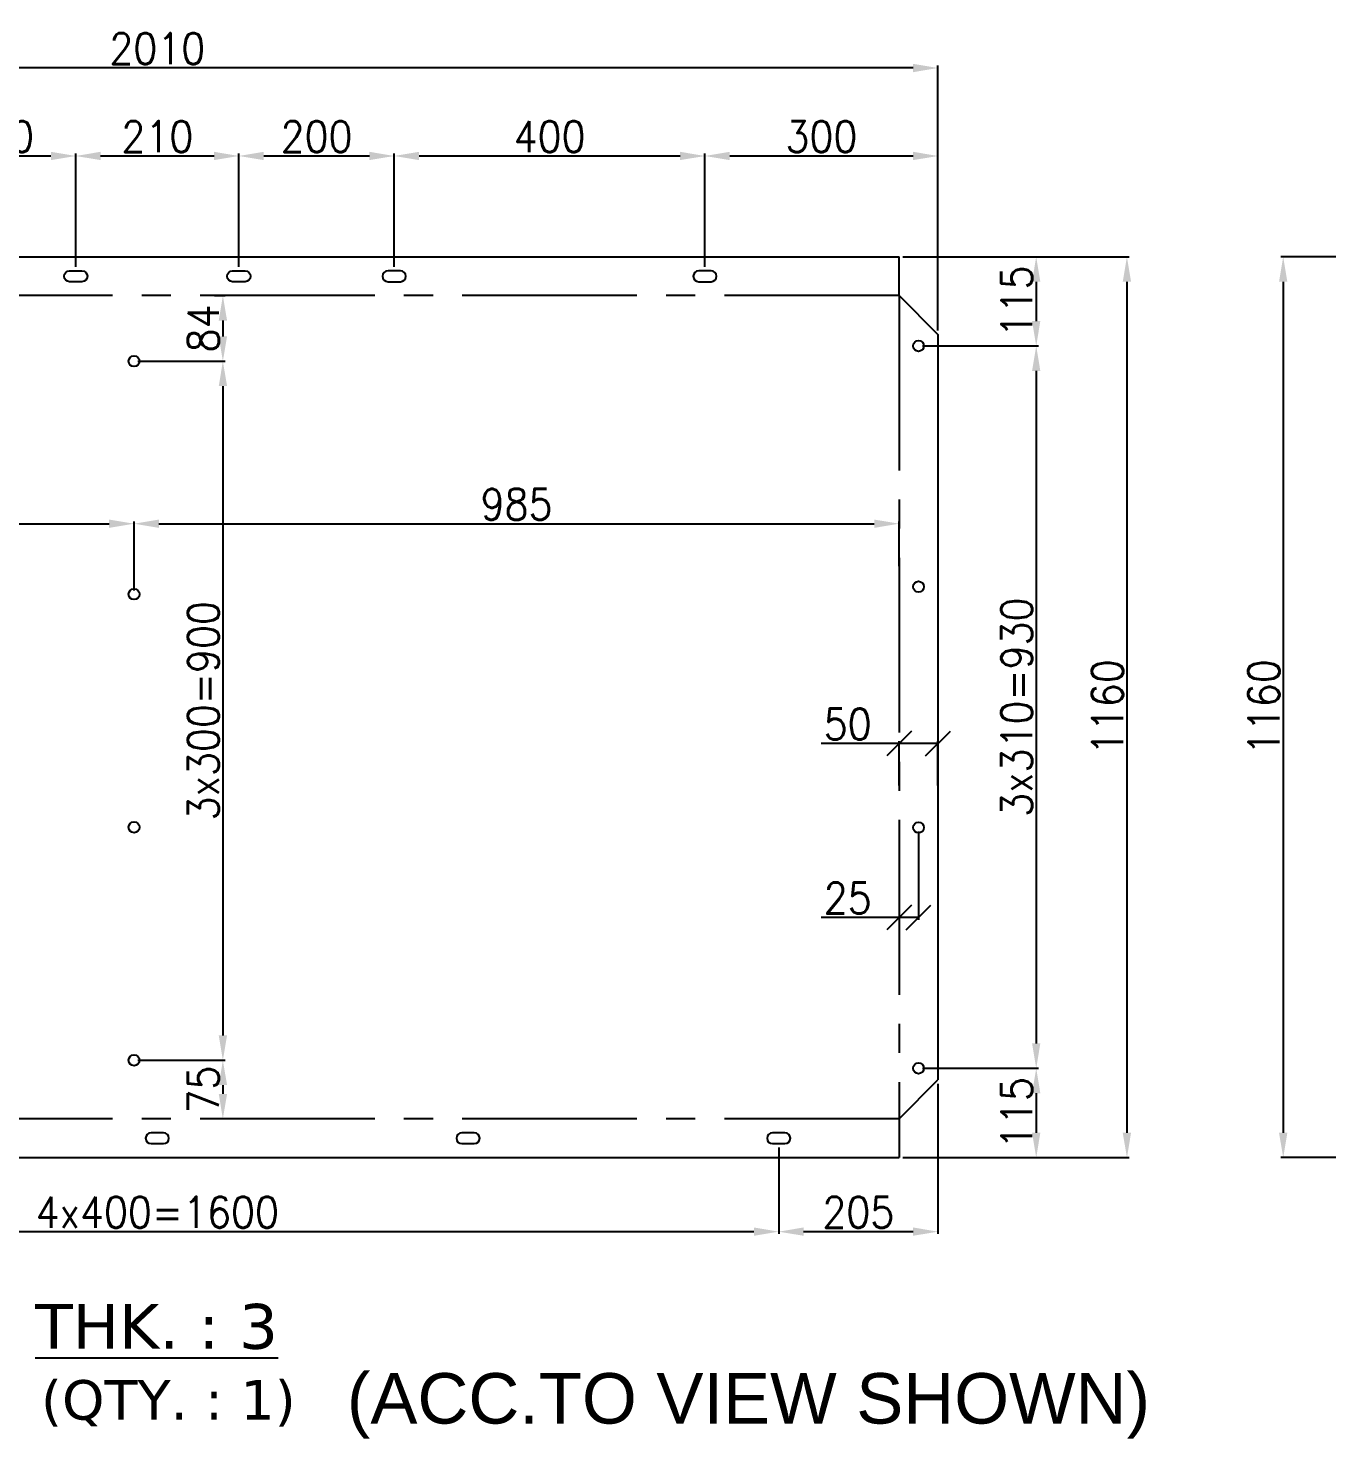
# Model space of a CAD drawing. Header units: inches. Extents: x 98758 to 118468, y 66787 to 119708.
# Drawn here: x 104574 to 106246, y 87609 to 89425 of the extents above; entities that cross this region are included whole.
import ezdxf
from ezdxf.enums import TextEntityAlignment as Align

# ---------------------------------------------------------------- set-up
doc = ezdxf.new("R2010")
doc.units = ezdxf.units.IN
doc.header["$MEASUREMENT"] = 0
doc.linetypes.add('CENTER2', pattern=[1.125, 0.75, -0.125, 0.125, -0.125])
doc.linetypes.add('HIDDEN', pattern=[0.375, 0.25, -0.125])
doc.layers.add('3', color=3, linetype='Continuous')
doc.layers.add('3-TEXT', color=6, linetype='Continuous')
doc.styles.add('ROMANS', font='ROMANS.shx', dxfattribs={"width": 0.9})
doc.styles.add('style1', font='verdana.ttf')
doc.styles.add('style10', font='swissl.ttf', dxfattribs={"height": 40})
doc.styles.add('ver', font='verdana.ttf')
doc.dimstyles.new('11', dxfattribs={"dimtxt": 40, "dimasz": 32, "dimexe": 3, "dimexo": 5, "dimgap": 5, "dimtad": 1, "dimdec": 0, "dimdsep": 46, "dimtxsty": 'ROMANS', "dimcen": 2.5, "dimclrd": 6, "dimclre": 6, "dimclrt": 2, "dimadec": 0, "dimazin": 0, "dimtfac": 1, "dimtdec": 0, "dimtmove": 0, "dimatfit": 3, "dimfxl": 1, "dimarcsym": 0})

# ---------------------------------------------------------------- blocks, each defined once
blk = doc.blocks.new('_Oblique')
at = {"color": 0, "linetype": 'ByBlock', "lineweight": -2}
blk.add_line((-0.5, -0.5), (0.5, 0.5), dxfattribs=at)
blk = doc.blocks.new('*D194')
at = {"color": 6, "lineweight": -2, "transparency": 16777216}
for p, q in [((105695.2, 88503.7), (105594.9, 88503.7)), ((105695.2, 88449.8), (105695.2, 88506.7)), ((105745.2, 88503.7), (105695.2, 88503.7)), ((105745.2, 88449.8), (105745.2, 88506.7))]:
    blk.add_line(p, q, dxfattribs=at)
at = {"layer": 'Defpoints', "color": 0, "transparency": 16777216}
for p in [(105695.2, 88503.7), (105695.2, 88444.8, -0.1), (105745.2, 88444.8, 0)]:
    blk.add_point(p, dxfattribs=at)
at = {"color": 6, "lineweight": -2, "transparency": 16777216, "xscale": 32, "yscale": 32, "zscale": 32, "rotation": 180}
blk.add_blockref('_Oblique', (105695.2, 88503.7), dxfattribs=at)
at = {"color": 6, "lineweight": -2, "transparency": 16777216, "xscale": 32, "yscale": 32, "zscale": 32}
blk.add_blockref('_Oblique', (105745.2, 88503.7), dxfattribs=at)
at = {"color": 2, "transparency": 16777216, "insert": (105629, 88528.7), "char_height": 40, "attachment_point": 5, "style": 'ROMANS'}
blk.add_mtext('50', dxfattribs=at)
blk = doc.blocks.new('*D195')
at = {"color": 6, "lineweight": -2, "transparency": 16777216}
for p, q in [((105695.2, 88390.5), (105695.2, 88276.7)), ((105720.2, 88390.5), (105720.2, 88276.7)), ((105695.2, 88279.7), (105594.9, 88279.7)), ((105720.2, 88279.7), (105695.2, 88279.7))]:
    blk.add_line(p, q, dxfattribs=at)
at = {"layer": 'Defpoints', "color": 0, "transparency": 16777216}
for p in [(105695.2, 88395.5, -0.1), (105720.2, 88395.5, -0.2), (105695.2, 88279.7)]:
    blk.add_point(p, dxfattribs=at)
at = {"color": 6, "lineweight": -2, "transparency": 16777216, "xscale": 32, "yscale": 32, "zscale": 32, "rotation": 180}
blk.add_blockref('_Oblique', (105695.2, 88279.7), dxfattribs=at)
at = {"color": 6, "lineweight": -2, "transparency": 16777216, "xscale": 32, "yscale": 32, "zscale": 32}
blk.add_blockref('_Oblique', (105720.2, 88279.7), dxfattribs=at)
at = {"color": 2, "transparency": 16777216, "insert": (105629, 88304.7), "char_height": 40, "attachment_point": 5, "style": 'ROMANS'}
blk.add_mtext('25', dxfattribs=at)
blk = doc.blocks.new('*D196')
at = {"color": 6, "lineweight": -2, "transparency": 16777216}
for p, q in [((105700.2, 89130.3), (105874.7, 89130.3)), ((105871.7, 89098.3), (105871.7, 89047.5)), ((105725.2, 89015.5), (105874.7, 89015.5))]:
    blk.add_line(p, q, dxfattribs=at)
at = {"color": 6, "transparency": 16777216}
for points in [[(105866.4, 89098.3), (105877, 89098.3), (105871.7, 89130.3)], [(105866.4, 89047.5), (105877, 89047.5), (105871.7, 89015.5)]]:
    blk.add_solid(points, dxfattribs=at)
at = {"layer": 'Defpoints', "color": 0, "transparency": 16777216}
for p in [(105695.2, 89130.3), (105720.2, 89015.5, -0.2), (105871.7, 89015.5)]:
    blk.add_point(p, dxfattribs=at)
at = {"color": 2, "transparency": 16777216, "insert": (105846.7, 89072.9), "char_height": 40, "attachment_point": 5, "rotation": 90, "style": 'ROMANS'}
blk.add_mtext('115', dxfattribs=at)
blk = doc.blocks.new('*D197')
at = {"color": 6, "lineweight": -2, "transparency": 16777216}
for p, q in [((105725.2, 89015.5), (105874.7, 89015.5)), ((105871.7, 88983.5), (105871.7, 88117.5)), ((105725.2, 88085.5), (105874.7, 88085.5))]:
    blk.add_line(p, q, dxfattribs=at)
at = {"color": 6, "transparency": 16777216}
for points in [[(105866.4, 88983.5), (105877, 88983.5), (105871.7, 89015.5)], [(105866.4, 88117.5), (105877, 88117.5), (105871.7, 88085.5)]]:
    blk.add_solid(points, dxfattribs=at)
at = {"layer": 'Defpoints', "color": 0, "transparency": 16777216}
for p in [(105720.2, 89015.5, -0.2), (105720.2, 88085.5, -0.2), (105871.7, 88085.5)]:
    blk.add_point(p, dxfattribs=at)
at = {"color": 2, "transparency": 16777216, "insert": (105846.7, 88550.5), "char_height": 40, "attachment_point": 5, "rotation": 90, "style": 'ROMANS'}
blk.add_mtext('3x310=930', dxfattribs=at)
blk = doc.blocks.new('*D198')
at = {"color": 6, "lineweight": -2, "transparency": 16777216}
for p, q in [((105725.2, 88085.5), (105874.7, 88085.5)), ((105871.7, 88053.5), (105871.7, 88002.5)), ((105700.2, 87970.5), (105874.7, 87970.5))]:
    blk.add_line(p, q, dxfattribs=at)
at = {"color": 6, "transparency": 16777216}
for points in [[(105866.4, 88053.5), (105877, 88053.5), (105871.7, 88085.5)], [(105866.4, 88002.5), (105877, 88002.5), (105871.7, 87970.5)]]:
    blk.add_solid(points, dxfattribs=at)
at = {"layer": 'Defpoints', "color": 0, "transparency": 16777216}
for p in [(105720.2, 88085.5, -0.2), (105695.2, 87970.5), (105871.7, 87970.5)]:
    blk.add_point(p, dxfattribs=at)
at = {"color": 2, "transparency": 16777216, "insert": (105846.7, 88028), "char_height": 40, "attachment_point": 5, "rotation": 90, "style": 'ROMANS'}
blk.add_mtext('115', dxfattribs=at)
blk = doc.blocks.new('*D199')
at = {"color": 6, "lineweight": -2, "transparency": 16777216}
for p, q in [((105782, 89130.3), (105991.5, 89130.3)), ((105988.5, 89098.3), (105988.5, 88002.5)), ((105782, 87970.5), (105991.5, 87970.5))]:
    blk.add_line(p, q, dxfattribs=at)
at = {"color": 6, "transparency": 16777216}
for points in [[(105983.1, 89098.3), (105993.8, 89098.3), (105988.5, 89130.3)], [(105983.1, 88002.5), (105993.8, 88002.5), (105988.5, 87970.5)]]:
    blk.add_solid(points, dxfattribs=at)
at = {"layer": 'Defpoints', "color": 0, "transparency": 16777216}
for p in [(105777, 89130.3), (105777, 87970.5), (105988.5, 87970.5)]:
    blk.add_point(p, dxfattribs=at)
at = {"color": 2, "transparency": 16777216, "insert": (105963.5, 88550.4), "char_height": 40, "attachment_point": 5, "rotation": 90, "style": 'ROMANS'}
blk.add_mtext('1160', dxfattribs=at)
blk = doc.blocks.new('*D208')
at = {"color": 6, "lineweight": -2, "transparency": 16777216}
for p, q in [((104435.2, 89117.3), (104435.2, 89263.1)), ((104635.2, 89117.3), (104635.2, 89263.1)), ((104467.2, 89260.1), (104603.2, 89260.1))]:
    blk.add_line(p, q, dxfattribs=at)
at = {"color": 6, "transparency": 16777216}
for points in [[(104467.2, 89265.5), (104467.2, 89254.8), (104435.2, 89260.1)], [(104603.2, 89265.5), (104603.2, 89254.8), (104635.2, 89260.1)]]:
    blk.add_solid(points, dxfattribs=at)
at = {"layer": 'Defpoints', "color": 0, "transparency": 16777216}
for p in [(104635.2, 89260.1), (104435.2, 89112.3), (104635.2, 89112.3)]:
    blk.add_point(p, dxfattribs=at)
at = {"color": 2, "transparency": 16777216, "insert": (104535.2, 89285.1), "char_height": 40, "attachment_point": 5, "style": 'ROMANS'}
blk.add_mtext('200', dxfattribs=at)
blk = doc.blocks.new('*D209')
at = {"color": 6, "lineweight": -2, "transparency": 16777216}
for p, q in [((104635.2, 89117.3), (104635.2, 89263.1)), ((104845.2, 89117.3), (104845.2, 89263.1)), ((104667.2, 89260.1), (104813.2, 89260.1))]:
    blk.add_line(p, q, dxfattribs=at)
at = {"color": 6, "transparency": 16777216}
for points in [[(104667.2, 89265.5), (104667.2, 89254.8), (104635.2, 89260.1)], [(104813.2, 89265.5), (104813.2, 89254.8), (104845.2, 89260.1)]]:
    blk.add_solid(points, dxfattribs=at)
at = {"layer": 'Defpoints', "color": 0, "transparency": 16777216}
for p in [(104845.2, 89260.1), (104635.2, 89112.3), (104845.2, 89112.3)]:
    blk.add_point(p, dxfattribs=at)
at = {"color": 2, "transparency": 16777216, "insert": (104740.2, 89285.1), "char_height": 40, "attachment_point": 5, "style": 'ROMANS'}
blk.add_mtext('210', dxfattribs=at)
blk = doc.blocks.new('*D210')
at = {"color": 6, "lineweight": -2, "transparency": 16777216}
for p, q in [((104845.2, 89117.3), (104845.2, 89263.1)), ((105045.2, 89117.3), (105045.2, 89263.1)), ((104877.2, 89260.1), (105013.2, 89260.1))]:
    blk.add_line(p, q, dxfattribs=at)
at = {"color": 6, "transparency": 16777216}
for points in [[(104877.2, 89265.5), (104877.2, 89254.8), (104845.2, 89260.1)], [(105013.2, 89265.5), (105013.2, 89254.8), (105045.2, 89260.1)]]:
    blk.add_solid(points, dxfattribs=at)
at = {"layer": 'Defpoints', "color": 0, "transparency": 16777216}
for p in [(105045.2, 89260.1), (104845.2, 89112.3), (105045.2, 89112.3)]:
    blk.add_point(p, dxfattribs=at)
at = {"color": 2, "transparency": 16777216, "insert": (104945.2, 89285.1), "char_height": 40, "attachment_point": 5, "style": 'ROMANS'}
blk.add_mtext('200', dxfattribs=at)
blk = doc.blocks.new('*D211')
at = {"color": 6, "lineweight": -2, "transparency": 16777216}
for p, q in [((105045.2, 89117.3), (105045.2, 89263.1)), ((105445.2, 89117.3), (105445.2, 89263.1)), ((105077.2, 89260.1), (105413.2, 89260.1))]:
    blk.add_line(p, q, dxfattribs=at)
at = {"color": 6, "transparency": 16777216}
for points in [[(105077.2, 89265.5), (105077.2, 89254.8), (105045.2, 89260.1)], [(105413.2, 89265.5), (105413.2, 89254.8), (105445.2, 89260.1)]]:
    blk.add_solid(points, dxfattribs=at)
at = {"layer": 'Defpoints', "color": 0, "transparency": 16777216}
for p in [(105445.2, 89260.1), (105045.2, 89112.3), (105445.2, 89112.3)]:
    blk.add_point(p, dxfattribs=at)
at = {"color": 2, "transparency": 16777216, "insert": (105245.2, 89285.1), "char_height": 40, "attachment_point": 5, "style": 'ROMANS'}
blk.add_mtext('400', dxfattribs=at)
blk = doc.blocks.new('*D212')
at = {"color": 6, "lineweight": -2, "transparency": 16777216}
for p, q in [((105445.2, 89117.3), (105445.2, 89263.1)), ((105745.2, 89035.3), (105745.2, 89263.1)), ((105477.2, 89260.1), (105713.2, 89260.1))]:
    blk.add_line(p, q, dxfattribs=at)
at = {"color": 6, "transparency": 16777216}
for points in [[(105477.2, 89265.5), (105477.2, 89254.8), (105445.2, 89260.1)], [(105713.2, 89265.5), (105713.2, 89254.8), (105745.2, 89260.1)]]:
    blk.add_solid(points, dxfattribs=at)
at = {"layer": 'Defpoints', "color": 0, "transparency": 16777216}
for p in [(105745.2, 89260.1), (105445.2, 89112.3), (105745.2, 89030.3)]:
    blk.add_point(p, dxfattribs=at)
at = {"color": 2, "transparency": 16777216, "insert": (105595.2, 89285.1), "char_height": 40, "attachment_point": 5, "style": 'ROMANS'}
blk.add_mtext('300', dxfattribs=at)
blk = doc.blocks.new('*D213')
at = {"color": 6, "lineweight": -2, "transparency": 16777216}
for p, q in [((103735.2, 89175.4), (103735.2, 89376.4)), ((105713.2, 89373.4), (103767.2, 89373.4)), ((105745.2, 89175.4), (105745.2, 89376.4))]:
    blk.add_line(p, q, dxfattribs=at)
at = {"color": 6, "transparency": 16777216}
for points in [[(103767.2, 89378.7), (103767.2, 89368), (103735.2, 89373.4)], [(105713.2, 89378.7), (105713.2, 89368), (105745.2, 89373.4)]]:
    blk.add_solid(points, dxfattribs=at)
at = {"layer": 'Defpoints', "color": 0, "transparency": 16777216}
for p in [(103735.2, 89373.4), (103735.2, 89170.4), (105745.2, 89170.4)]:
    blk.add_point(p, dxfattribs=at)
at = {"color": 2, "transparency": 16777216, "insert": (104740.2, 89398.4), "char_height": 40, "attachment_point": 5, "style": 'ROMANS'}
blk.add_mtext('2010', dxfattribs=at)
blk = doc.blocks.new('*D215')
at = {"color": 6, "lineweight": -2, "transparency": 16777216}
for p, q in [((103940.2, 87983.5), (103940.2, 87872.2)), ((105540.2, 87983.5), (105540.2, 87872.2)), ((103972.2, 87875.2), (105508.2, 87875.2))]:
    blk.add_line(p, q, dxfattribs=at)
at = {"color": 6, "transparency": 16777216}
for points in [[(103972.2, 87880.6), (103972.2, 87869.9), (103940.2, 87875.2)], [(105508.2, 87880.6), (105508.2, 87869.9), (105540.2, 87875.2)]]:
    blk.add_solid(points, dxfattribs=at)
at = {"layer": 'Defpoints', "color": 0, "transparency": 16777216}
for p in [(103940.2, 87988.5, -0.2), (105540.2, 87988.5, -0.2), (105540.2, 87875.2)]:
    blk.add_point(p, dxfattribs=at)
at = {"color": 2, "transparency": 16777216, "insert": (104740.2, 87900.2), "char_height": 40, "attachment_point": 5, "style": 'ROMANS'}
blk.add_mtext('4x400=1600', dxfattribs=at)
blk = doc.blocks.new('*D216')
at = {"color": 6, "lineweight": -2, "transparency": 16777216}
for p, q in [((105745.2, 88065.5), (105745.2, 87872.2)), ((105540.2, 87983.5), (105540.2, 87872.2)), ((105572.2, 87875.2), (105713.2, 87875.2))]:
    blk.add_line(p, q, dxfattribs=at)
at = {"color": 6, "transparency": 16777216}
for points in [[(105572.2, 87880.6), (105572.2, 87869.9), (105540.2, 87875.2)], [(105713.2, 87880.6), (105713.2, 87869.9), (105745.2, 87875.2)]]:
    blk.add_solid(points, dxfattribs=at)
at = {"layer": 'Defpoints', "color": 0, "transparency": 16777216}
for p in [(105745.2, 88070.5, -0.2), (105540.2, 87988.5, -0.2), (105745.2, 87875.2)]:
    blk.add_point(p, dxfattribs=at)
at = {"color": 2, "transparency": 16777216, "insert": (105642.7, 87900.2), "char_height": 40, "attachment_point": 5, "style": 'ROMANS'}
blk.add_mtext('205', dxfattribs=at)
blk = doc.blocks.new('*D217')
at = {"color": 6, "lineweight": -2, "transparency": 16777216}
for p, q in [((104813.8, 89080.3), (104827.6, 89080.3)), ((104824.6, 89048.3), (104824.6, 89027.9)), ((104715.2, 88995.9), (104827.6, 88995.9))]:
    blk.add_line(p, q, dxfattribs=at)
at = {"color": 6, "transparency": 16777216}
for points in [[(104819.3, 89048.3), (104830, 89048.3), (104824.6, 89080.3)], [(104819.3, 89027.9), (104830, 89027.9), (104824.6, 88995.9)]]:
    blk.add_solid(points, dxfattribs=at)
at = {"layer": 'Defpoints', "color": 0, "transparency": 16777216}
for p in [(104808.8, 89080.3), (104710.2, 88995.9, -0.2), (104824.6, 88995.9)]:
    blk.add_point(p, dxfattribs=at)
at = {"color": 2, "transparency": 16777216, "insert": (104799.6, 89038.1), "char_height": 40, "attachment_point": 5, "rotation": 90, "style": 'ROMANS'}
blk.add_mtext('84', dxfattribs=at)
blk = doc.blocks.new('*D218')
at = {"color": 6, "lineweight": -2, "transparency": 16777216}
for p, q in [((104715.2, 88995.9), (104827.6, 88995.9)), ((104824.6, 88963.9), (104824.6, 88127.9)), ((104715.2, 88095.9), (104827.6, 88095.9))]:
    blk.add_line(p, q, dxfattribs=at)
at = {"color": 6, "transparency": 16777216}
for points in [[(104819.3, 88963.9), (104830, 88963.9), (104824.6, 88995.9)], [(104819.3, 88127.9), (104830, 88127.9), (104824.6, 88095.9)]]:
    blk.add_solid(points, dxfattribs=at)
at = {"layer": 'Defpoints', "color": 0, "transparency": 16777216}
for p in [(104710.2, 88995.9, -0.2), (104710.2, 88095.9, -0.2), (104824.6, 88095.9)]:
    blk.add_point(p, dxfattribs=at)
at = {"color": 2, "transparency": 16777216, "insert": (104799.6, 88545.9), "char_height": 40, "attachment_point": 5, "rotation": 90, "style": 'ROMANS'}
blk.add_mtext('3x300=900', dxfattribs=at)
blk = doc.blocks.new('*D219')
at = {"color": 6, "lineweight": -2, "transparency": 16777216}
for p, q in [((104715.2, 88095.9), (104827.6, 88095.9)), ((104824.6, 88063.9), (104824.6, 88052.5)), ((104834.8, 88020.5), (104821.6, 88020.5))]:
    blk.add_line(p, q, dxfattribs=at)
at = {"color": 6, "transparency": 16777216}
for points in [[(104819.3, 88063.9), (104830, 88063.9), (104824.6, 88095.9)], [(104819.3, 88052.5), (104830, 88052.5), (104824.6, 88020.5)]]:
    blk.add_solid(points, dxfattribs=at)
at = {"layer": 'Defpoints', "color": 0, "transparency": 16777216}
for p in [(104710.2, 88095.9, -0.2), (104824.6, 88020.5), (104839.8, 88020.5, -0.2)]:
    blk.add_point(p, dxfattribs=at)
at = {"color": 2, "transparency": 16777216, "insert": (104799.6, 88058.2), "char_height": 40, "attachment_point": 5, "rotation": 90, "style": 'ROMANS'}
blk.add_mtext('75', dxfattribs=at)
blk = doc.blocks.new('*D222')
at = {"color": 6, "lineweight": -2, "transparency": 16777216}
for p, q in [((103785.2, 88796.3), (103785.2, 88783.7)), ((104710.2, 88700.9), (104710.2, 88789.7)), ((103817.2, 88786.7), (104678.2, 88786.7))]:
    blk.add_line(p, q, dxfattribs=at)
at = {"color": 6, "transparency": 16777216}
for points in [[(103817.2, 88792), (103817.2, 88781.3), (103785.2, 88786.7)], [(104678.2, 88792), (104678.2, 88781.3), (104710.2, 88786.7)]]:
    blk.add_solid(points, dxfattribs=at)
at = {"layer": 'Defpoints', "color": 0, "transparency": 16777216}
for p in [(103785.2, 88801.3, -0.1), (104710.2, 88786.7), (104710.2, 88695.9, -0.1)]:
    blk.add_point(p, dxfattribs=at)
at = {"color": 2, "transparency": 16777216, "insert": (104247.7, 88811.7), "char_height": 40, "attachment_point": 5, "style": 'ROMANS'}
blk.add_mtext('925', dxfattribs=at)
blk = doc.blocks.new('*D223')
at = {"color": 6, "lineweight": -2, "transparency": 16777216}
for p, q in [((104710.2, 88700.9), (104710.2, 88789.7)), ((105695.2, 88732.2), (105695.2, 88789.7)), ((104742.2, 88786.7), (105663.2, 88786.7))]:
    blk.add_line(p, q, dxfattribs=at)
at = {"color": 6, "transparency": 16777216}
for points in [[(104742.2, 88792), (104742.2, 88781.3), (104710.2, 88786.7)], [(105663.2, 88792), (105663.2, 88781.3), (105695.2, 88786.7)]]:
    blk.add_solid(points, dxfattribs=at)
at = {"layer": 'Defpoints', "color": 0, "transparency": 16777216}
for p in [(105695.2, 88786.7), (105695.2, 88727.2, -0.1), (104710.2, 88695.9, -0.1)]:
    blk.add_point(p, dxfattribs=at)
at = {"color": 2, "transparency": 16777216, "insert": (105202.7, 88811.7), "char_height": 40, "attachment_point": 5, "style": 'ROMANS'}
blk.add_mtext('985', dxfattribs=at)
blk = doc.blocks.new('*D224')
at = {"color": 6, "lineweight": -2, "transparency": 16777216}
for p, q in [((106347.7, 89130.3), (106186.7, 89130.3)), ((106189.7, 89098.3), (106189.7, 88002.5)), ((106347.7, 87970.5), (106186.7, 87970.5))]:
    blk.add_line(p, q, dxfattribs=at)
at = {"color": 6, "transparency": 16777216}
for points in [[(106184.3, 89098.3), (106195, 89098.3), (106189.7, 89130.3)], [(106184.3, 88002.5), (106195, 88002.5), (106189.7, 87970.5)]]:
    blk.add_solid(points, dxfattribs=at)
at = {"layer": 'Defpoints', "color": 0, "transparency": 16777216}
for p in [(106352.7, 89130.3), (106189.7, 87970.5), (106352.7, 87970.5)]:
    blk.add_point(p, dxfattribs=at)
at = {"color": 2, "transparency": 16777216, "insert": (106164.7, 88550.4), "char_height": 40, "attachment_point": 5, "rotation": 90, "style": 'ROMANS'}
blk.add_mtext('1160', dxfattribs=at)

msp = doc.modelspace()

# ---------------------------------------------------------------- linework, layer by layer
for p, q in [((103785.2, 89130.3), (105695.2, 89130.3)), ((105695.2, 89080.3), (105695.2, 89130.3)), ((105695.2, 89080.3), (105745.2, 89030.3)), ((105745.2, 89030.3), (105745.2, 88070.5, -0.2)), ((105695.2, 88020.5, -0.2), (105745.2, 88070.5, -0.2)), ((105695.2, 88020.5, -0.2), (105745.2, 88070.5, -0.2)), ((105695.2, 88020.5, -0.2), (105695.2, 87970.5, -0.2)), ((103785.2, 87970.5, -0.2), (105695.2, 87970.5, -0.2))]:
    msp.add_line(p, q)
at = {"color": 3, "linetype": 'CENTER2', "ltscale": 300, "extrusion": (-1.38084e-15, -0.000188999, 1)}
for p, q in [((105695.2, 89080.3), (103785.2, 89080.3)), ((105695.2, 88020.5, -0.2), (103785.2, 88020.5, -0.2))]:
    msp.add_line(p, q, dxfattribs=at)
at = {"color": 3, "linetype": 'CENTER2', "ltscale": 300}
msp.add_line((105695.2, 89080.3), (105695.2, 88020.5, -0.2), dxfattribs=at)
msp.add_line((105695.2, 89080.3), (105695.2, 88020.5, -0.2), dxfattribs=at)
for points, elevation in [([(104643.2, 89112.3, -1), (104643.2, 89098.3), (104627.2, 89098.3, -1), (104627.2, 89112.3)], 0), ([(104853.2, 89112.3, -1), (104853.2, 89098.3), (104837.2, 89098.3, -1), (104837.2, 89112.3)], 0), ([(105037.2, 89112.3, 1), (105037.2, 89098.3), (105053.2, 89098.3, 1), (105053.2, 89112.3)], 0), ([(105437.2, 89112.3, 1), (105437.2, 89098.3), (105453.2, 89098.3, 1), (105453.2, 89112.3)], 0), ([(104732.2, 88002.5, 1), (104732.2, 87988.5), (104748.2, 87988.5, 1), (104748.2, 88002.5)], -0.2), ([(105132.2, 88002.5, 1), (105132.2, 87988.5), (105148.2, 87988.5, 1), (105148.2, 88002.5)], -0.2), ([(105532.2, 88002.5, 1), (105532.2, 87988.5), (105548.2, 87988.5, 1), (105548.2, 88002.5)], -0.2)]:
    msp.add_lwpolyline(points, format="xyb", close=True, dxfattribs=dict(elevation=elevation))
for centre in [(105720.2, 89015.5, -0.2), (105720.2, 88705.5, -0.2), (105720.2, 88395.5, -0.2), (105720.2, 88085.5, -0.2)]:
    msp.add_circle(centre, 7)
at = {"extrusion": (0.000154193, 2.22898e-12, 1)}
for centre in [(104710.2, 88995.9, 15.9), (104710.2, 88695.9, 16.1), (104710.2, 88395.9, 16), (104710.2, 88095.9, 16)]:
    msp.add_circle(centre, 7, dxfattribs=at)

# ---------------------------------------------------------------- texts
at = {"layer": '3', "linetype": 'HIDDEN', "ltscale": 20, "style": 'ver'}
msp.add_text('%%UTHK. : 3', height=57.8, dxfattribs=at).set_placement((104582.8, 87724.4))
at = {"layer": '3-TEXT', "color": 2, "style": 'style1'}
msp.add_text('(QTY. : 1)', height=50.72, dxfattribs=at).set_placement((104754.4, 87658.7), align=Align.MIDDLE_CENTER)
at = {"layer": '3-TEXT', "color": 2, "style": 'style10'}
msp.add_text('(ACC.TO VIEW SHOWN)', height=65, dxfattribs=at).set_placement((104984.3, 87628.1))

# ---------------------------------------------------------------- dimensions: what is measured, and where the dimension line sits
for base, p1, p2, picture, middle in [((103735.2, 89373.4), (105745.2, 89170.4), (103735.2, 89170.4), '*D213', (104740.2, 89398.4)), ((104710.2, 88786.7), (103785.2, 88801.3, -0.1), (104710.2, 88695.9, -0.1), '*D222', (104247.7, 88811.7))]:
    dim = msp.add_linear_dim(base=base, p1=p1, p2=p2, dimstyle='11')
    dim.commit()
    dim.dimension.update_dxf_attribs({"geometry": picture, "text_midpoint": middle})
for base, p1, p2, override, picture, middle in [((104635.2, 89260.1), (104435.2, 89112.3), (104635.2, 89112.3), {"dimtmove": 1}, '*D208', (104535.2, 89285.1)), ((104845.2, 89260.1), (104635.2, 89112.3), (104845.2, 89112.3), {"dimtmove": 1}, '*D209', (104740.2, 89285.1)), ((105045.2, 89260.1), (104845.2, 89112.3), (105045.2, 89112.3), {"dimtmove": 1}, '*D210', (104945.2, 89285.1)), ((105445.2, 89260.1), (105045.2, 89112.3), (105445.2, 89112.3), {"dimtmove": 1}, '*D211', (105245.2, 89285.1)), ((105745.2, 89260.1), (105445.2, 89112.3), (105745.2, 89030.3), {"dimtmove": 1}, '*D212', (105595.2, 89285.1)), ((105695.2, 88786.7), (104710.2, 88695.9, -0.1), (105695.2, 88727.2, -0.1), {"dimtmove": 1}, '*D223', (105202.7, 88811.7)), ((105695.2, 88503.7), (105745.2, 88444.8, 0), (105695.2, 88444.8, -0.1), {"dimblk1": 'Oblique', "dimblk2": 'Oblique', "dimsah": 1}, '*D194', (105629, 88528.7)), ((105695.2, 88279.7), (105720.2, 88395.5, -0.2), (105695.2, 88395.5, -0.1), {"dimblk1": 'Oblique', "dimblk2": 'Oblique', "dimsah": 1}, '*D195', (105629, 88304.7)), ((105745.2, 87875.2), (105540.2, 87988.5, -0.2), (105745.2, 88070.5, -0.2), {"dimtmove": 1}, '*D216', (105642.7, 87900.2))]:
    dim = msp.add_linear_dim(base=base, p1=p1, p2=p2, dimstyle='11', override=override)
    dim.commit()
    dim.dimension.update_dxf_attribs({"geometry": picture, "text_midpoint": middle})
for base, p1, p2, picture, middle in [((105871.7, 89015.5), (105695.2, 89130.3), (105720.2, 89015.5, -0.2), '*D196', (105846.7, 89072.9)), ((105988.5, 87970.5), (105777, 89130.3), (105777, 87970.5), '*D199', (105963.5, 88550.4)), ((106189.7, 87970.5), (106352.7, 89130.3), (106352.7, 87970.5), '*D224', (106164.7, 88550.4)), ((104824.6, 88995.9), (104808.8, 89080.3), (104710.2, 88995.9, -0.2), '*D217', (104799.6, 89038.1))]:
    dim = msp.add_linear_dim(base=base, p1=p1, p2=p2, angle=270, dimstyle='11')
    dim.commit()
    dim.dimension.update_dxf_attribs({"geometry": picture, "text_midpoint": middle})
for base, p1, p2, text, picture, middle in [((105871.7, 88085.5), (105720.2, 89015.5, -0.2), (105720.2, 88085.5, -0.2), '3x310=<>', '*D197', (105846.7, 88550.5)), ((104824.6, 88095.9), (104710.2, 88995.9, -0.2), (104710.2, 88095.9, -0.2), '3x300=<>', '*D218', (104799.6, 88545.9))]:
    dim = msp.add_linear_dim(base=base, p1=p1, p2=p2, angle=270, text=text, dimstyle='11', override={"dimtmove": 1})
    dim.commit()
    dim.dimension.update_dxf_attribs({"geometry": picture, "text_midpoint": middle})
for base, p1, p2, picture, middle in [((104824.6, 88020.5), (104710.2, 88095.9, -0.2), (104839.8, 88020.5, -0.2), '*D219', (104799.6, 88058.2)), ((105871.7, 87970.5), (105720.2, 88085.5, -0.2), (105695.2, 87970.5), '*D198', (105846.7, 88028))]:
    dim = msp.add_linear_dim(base=base, p1=p1, p2=p2, angle=270, dimstyle='11', override={"dimtmove": 1})
    dim.commit()
    dim.dimension.update_dxf_attribs({"geometry": picture, "text_midpoint": middle})
dim = msp.add_linear_dim(base=(105540.2, 87875.2), p1=(103940.2, 87988.5, -0.2), p2=(105540.2, 87988.5, -0.2), text='4x400=<>', dimstyle='11', override={"dimtmove": 1})
dim.commit()
dim.dimension.update_dxf_attribs({"geometry": '*D215', "text_midpoint": (104740.2, 87900.2)})

doc.saveas('drawing.dxf')
